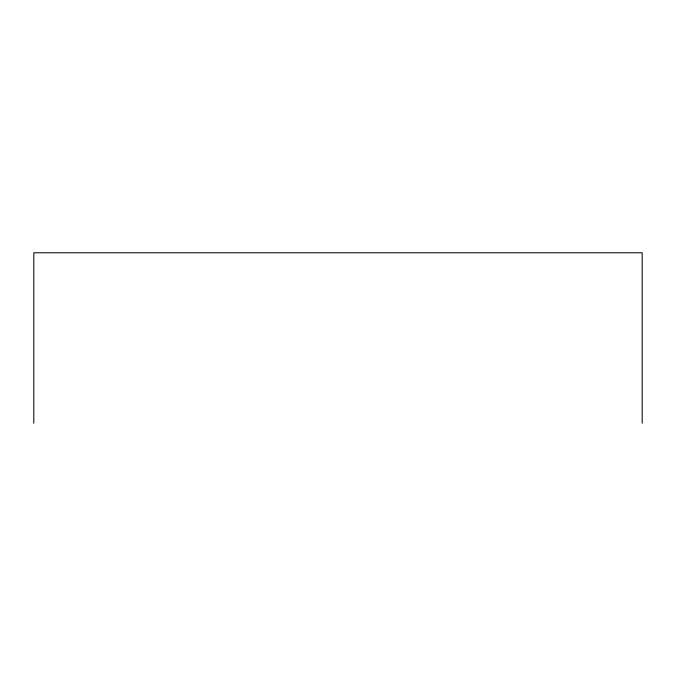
<?xml version="1.0" encoding="UTF-8"?>
<svg xmlns="http://www.w3.org/2000/svg" width="676" height="676" viewBox="0 0 676 676"><rect width="100%" height="100%" fill="white"/><g stroke="black" fill="none" stroke-linecap="round" stroke-linejoin="round"><path stroke-width="1.01" d="M642.2 423.227L642.2 252.773L33.8 252.773L33.8 423.227"/></g></svg>
